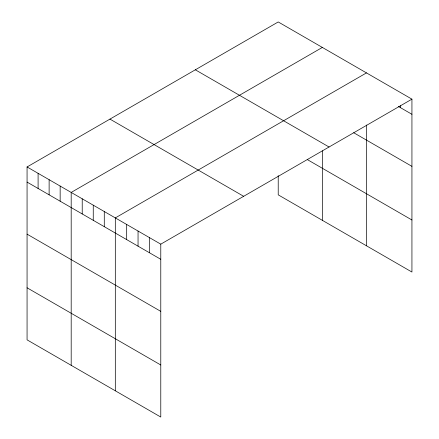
<?xml version="1.0" encoding="UTF-8"?>
<svg xmlns="http://www.w3.org/2000/svg" width="439" height="439" viewBox="0 0 439 439"><rect width="100%" height="100%" fill="white"/><g stroke="black" fill="none" stroke-linecap="round" stroke-linejoin="round"><path stroke-width="0.66" d="M27.064 166.957L160.778 244.155L160.778 417.05L27.064 339.852L27.064 166.957L278.222 21.95L411.936 99.148L411.936 272.043L278.222 194.845L278.222 175.666M322.347 47.428L71.189 192.43L71.189 365.325M366.472 72.901L115.314 217.909L115.314 390.803M160.778 244.155L411.936 99.148M398.299 106.414L411.936 114.288M353.702 132.726L411.936 166.348M195.339 69.801L329.052 146.999M307.251 159.549L411.936 219.988M109.948 119.101L243.661 196.304M27.064 182.097L160.778 259.295M27.064 234.152L160.778 311.355M27.064 287.792L160.778 364.99M400.571 105.755L400.571 107.725M366.472 125.033L366.472 245.796M322.347 150.829L322.347 220.323M149.414 237.592L149.414 252.732M138.049 231.029L138.049 246.169M126.679 224.466L126.679 239.606M104.284 211.538L104.284 226.678M93.255 205.167L93.255 220.307M82.219 198.801L82.219 213.941M60.159 186.059L60.159 201.199M49.124 179.694L49.124 194.834M38.094 173.323L38.094 188.463"/></g></svg>
